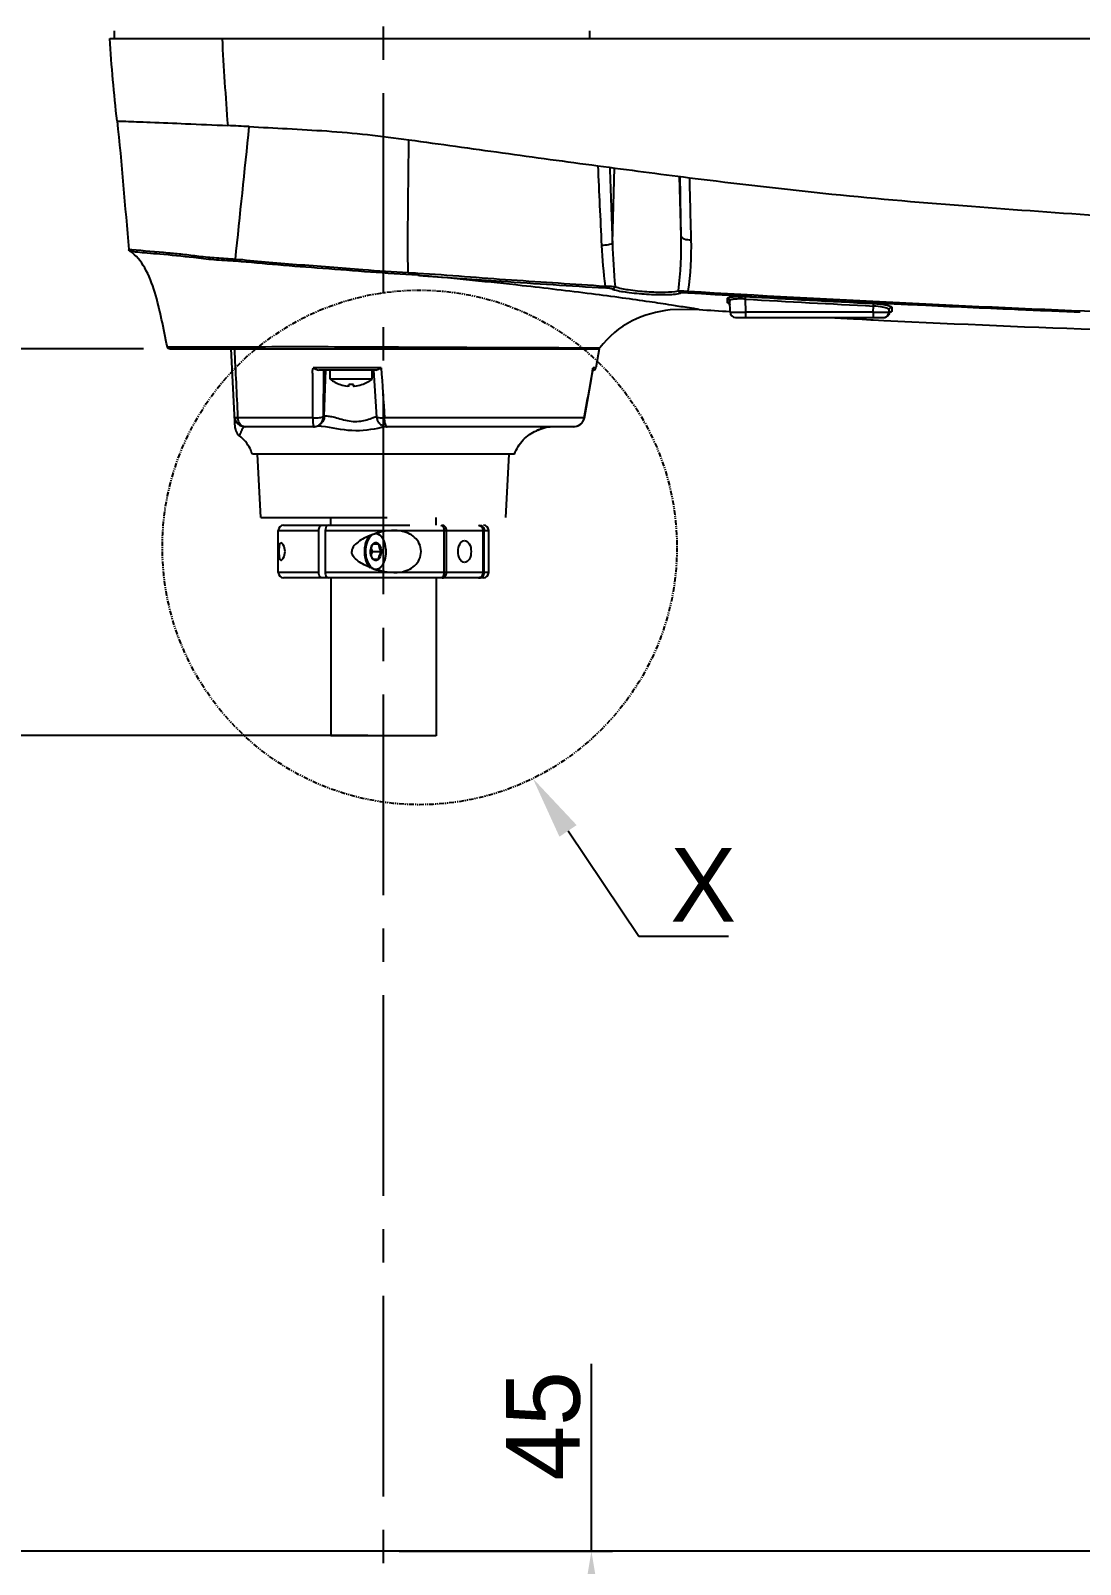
# Model space of a CAD drawing. Header units: millimetres. Extents: x 4086 to 8300, y 123 to 1549.
# Drawn here: x 6614.8 to 6714.6, y 949.8 to 1095.5 of the extents above; entities that cross this region are included whole.
import ezdxf
from ezdxf import colors
from ezdxf.entities.mleader import LeaderData, LeaderLine
from ezdxf.math import Vec2, Vec3

# ---------------------------------------------------------------- set-up
doc = ezdxf.new("R2010")
doc.units = ezdxf.units.MM
for name, pattern in [('ACAD_ISO03W100', [30, 12, -18]), ('CENTER2', [28.575, 19.05, -3.175, 3.175, -3.175]), ('PHANTOM', [0.8, 0.45, -0.05, 0.1, -0.05, 0.1, -0.05])]:
    doc.linetypes.add(name, pattern=pattern)
for name, color, linetype in [('00_COMPONENTS', 7, 'Continuous'), ('03_ALL_AXES', 7, 'Continuous'), ('51__DRAFT_DIMS', 7, 'Continuous'), ('DEFAULT_3', 7, 'PHANTOM'), ('多重引线', 7, 'Continuous')]:
    doc.layers.add(name, color=color, linetype=linetype)
doc.styles.add('思源黑', font='SourceHanSansCN-Normal.ttf')
doc.dimstyles.new('尺寸标注_细节_1_2比例', dxfattribs={"dimtxt": 7, "dimasz": 6, "dimexe": 2, "dimexo": 1.5, "dimgap": 1, "dimtad": 1, "dimlfac": 2, "dimdsep": 46, "dimtxsty": '思源黑', "dimcen": 0.09, "dimadec": 0, "dimazin": 0, "dimtp": 0.01, "dimtm": 0.01, "dimtfac": 1, "dimtofl": 0, "dimtmove": 0, "dimatfit": 3, "dimfxl": 1, "dimtolj": 1, "dimarcsym": 0})

# ---------------------------------------------------------------- blocks, each defined once
blk = doc.blocks.new('*D1627')
at = {"layer": '51__DRAFT_DIMS', "color": 0, "linetype": 'Continuous', "lineweight": -2}
for p, q in [((6636.1, 1229.3), (6503.22, 1229.3)), ((6505.22, 957.05), (6505.22, 1223.3)), ((6919.85, 951.05), (6503.22, 951.05))]:
    blk.add_line(p, q, dxfattribs=at)
at = {"layer": '51__DRAFT_DIMS', "color": 0}
for points in [[(6506.22, 1223.3), (6504.22, 1223.3), (6505.22, 1229.3)], [(6504.22, 957.05), (6506.22, 957.05), (6505.22, 951.05)]]:
    blk.add_solid(points, dxfattribs=at)
at = {"layer": 'Defpoints', "color": 0}
for p in [(6505.22, 1229.3), (6637.6, 1229.3), (6921.35, 951.05)]:
    blk.add_point(p, dxfattribs=at)
at = {"layer": '51__DRAFT_DIMS', "color": 0, "insert": (6497.1, 1090.06), "char_height": 7, "attachment_point": 2, "rotation": 90, "style": '思源黑'}
blk.add_mtext('\\A1;\\A1;555', dxfattribs=at)
blk = doc.blocks.new('*D1629')
at = {"layer": '51__DRAFT_DIMS', "color": 0, "linetype": 'Continuous', "lineweight": -2}
for p, q in [((6766.75, 1162.3), (6567.07, 1162.3)), ((6569.07, 1156.3), (6569.07, 1071.3)), ((6625.55, 1065.3), (6567.07, 1065.3))]:
    blk.add_line(p, q, dxfattribs=at)
at = {"layer": '51__DRAFT_DIMS', "color": 0}
for points in [[(6570.07, 1156.3), (6568.07, 1156.3), (6569.07, 1162.3)], [(6568.07, 1071.3), (6570.07, 1071.3), (6569.07, 1065.3)]]:
    blk.add_solid(points, dxfattribs=at)
at = {"layer": 'Defpoints', "color": 0}
for p in [(6768.25, 1162.3), (6569.07, 1065.3), (6627.05, 1065.3)]:
    blk.add_point(p, dxfattribs=at)
at = {"layer": '51__DRAFT_DIMS', "color": 0, "insert": (6560.82, 1113.99), "char_height": 7, "attachment_point": 2, "rotation": 90, "style": '思源黑'}
blk.add_mtext('\\A1;194', dxfattribs=at)
blk = doc.blocks.new('*D1630')
at = {"layer": '51__DRAFT_DIMS', "color": 0, "linetype": 'Continuous', "lineweight": -2}
for p, q in [((6625.55, 1065.3), (6567.07, 1065.3)), ((6569.07, 1059.3), (6569.07, 957.05)), ((6919.85, 951.05), (6567.07, 951.05))]:
    blk.add_line(p, q, dxfattribs=at)
at = {"layer": '51__DRAFT_DIMS', "color": 0}
for points in [[(6570.07, 1059.3), (6568.07, 1059.3), (6569.07, 1065.3)], [(6568.07, 957.05), (6570.07, 957.05), (6569.07, 951.05)]]:
    blk.add_solid(points, dxfattribs=at)
at = {"layer": 'Defpoints', "color": 0}
for p in [(6627.05, 1065.3), (6569.07, 951.05), (6921.35, 951.05)]:
    blk.add_point(p, dxfattribs=at)
at = {"layer": '51__DRAFT_DIMS', "color": 0, "insert": (6560.82, 1008.11), "char_height": 7, "attachment_point": 2, "rotation": 90, "style": '思源黑'}
blk.add_mtext('\\A1;228.5', dxfattribs=at)
blk = doc.blocks.new('*D1631')
at = {"layer": '51__DRAFT_DIMS', "color": 0, "linetype": 'Continuous', "lineweight": -2}
for p, q in [((6760.34, 1037.11), (6760.34, 909.67)), ((6648.35, 925.18), (6648.35, 909.67)), ((6654.35, 911.67), (6754.34, 911.67))]:
    blk.add_line(p, q, dxfattribs=at)
at = {"layer": '51__DRAFT_DIMS', "color": 0}
for points in [[(6654.35, 912.67), (6654.35, 910.67), (6648.35, 911.67)], [(6754.34, 910.67), (6754.34, 912.67), (6760.34, 911.67)]]:
    blk.add_solid(points, dxfattribs=at)
at = {"layer": 'Defpoints', "color": 0}
for p in [(6760.34, 1038.61), (6648.35, 926.68), (6760.34, 911.67)]:
    blk.add_point(p, dxfattribs=at)
at = {"layer": '51__DRAFT_DIMS', "color": 0, "insert": (6704.36, 919.93), "char_height": 7, "attachment_point": 2, "style": '思源黑'}
blk.add_mtext('\\A1;223.99', dxfattribs=at)
blk = doc.blocks.new('*D1683')
at = {"color": 0, "lineweight": -2}
for p, q in [((6646.85, 1028.55), (6593.04, 1028.55)), ((6595.04, 934.55), (6595.04, 1022.55)), ((6646.85, 928.55), (6593.04, 928.55))]:
    blk.add_line(p, q, dxfattribs=at)
at = {"color": 0}
for points in [[(6596.04, 1022.55), (6594.04, 1022.55), (6595.04, 1028.55)], [(6594.04, 934.55), (6596.04, 934.55), (6595.04, 928.55)]]:
    blk.add_solid(points, dxfattribs=at)
at = {"layer": 'Defpoints', "color": 0}
for p in [(6595.04, 1028.55), (6648.35, 1028.55), (6648.35, 928.55)]:
    blk.add_point(p, dxfattribs=at)
at = {"color": 0, "insert": (6590.42, 978.55), "char_height": 7, "attachment_point": 5, "rotation": 90, "style": '思源黑'}
blk.add_mtext('\\A1;\\A1;200', dxfattribs=at)
blk = doc.blocks.new('*D1684')
at = {"color": 0, "lineweight": -2}
for p, q in [((6668.11, 951.05), (6668.11, 968.85)), ((6649.85, 951.05), (6670.11, 951.05)), ((6668.11, 934.55), (6668.11, 945.05)), ((6649.85, 928.55), (6670.11, 928.55))]:
    blk.add_line(p, q, dxfattribs=at)
at = {"color": 0}
for points in [[(6669.11, 945.05), (6667.11, 945.05), (6668.11, 951.05)], [(6667.11, 934.55), (6669.11, 934.55), (6668.11, 928.55)]]:
    blk.add_solid(points, dxfattribs=at)
at = {"layer": 'Defpoints', "color": 0}
for p in [(6648.35, 951.05), (6668.11, 951.05), (6648.35, 928.55)]:
    blk.add_point(p, dxfattribs=at)
at = {"color": 0, "insert": (6663.55, 962.95), "char_height": 7, "attachment_point": 5, "rotation": 90, "style": '思源黑'}
blk.add_mtext('\\A1;\\A1;45', dxfattribs=at)

msp = doc.modelspace()

# ---------------------------------------------------------------- linework, layer by layer
at = {"linetype": 'ACAD_ISO03W100'}
for p, q in [((6636.7009, 1049.298), (6659.9917, 1049.298)), ((6638.8463, 1048.548), (6657.8463, 1048.548)), ((6643.3463, 1048.548), (6643.3463, 1049.298)), ((6653.3463, 1048.548), (6653.3463, 1049.298))]:
    msp.add_line(p, q, dxfattribs=at)
at = {"layer": '00_COMPONENTS', "color": 7, "linetype": 'Continuous'}
for p, q in [((6622.3465, 1094.798), (6814.8463, 1094.798)), ((6622.7925, 1094.798), (6622.7794, 1095.548)), ((6667.9663, 1094.798), (6667.9645, 1095.548)), ((6670.1136, 1075.3829), (6670.2955, 1082.4987)), ((6676.6413, 1075.9945), (6676.4921, 1081.6926)), ((6624.4169, 1074.7318), (6624.144, 1074.7613)), ((6681.0341, 1069.9737), (6681.0303, 1070.1114)), ((6681.0376, 1069.8442), (6681.0341, 1069.9737)), ((6681.0409, 1069.723), (6681.0376, 1069.8442)), ((6681.2943, 1068.7849), (6681.2659, 1069.8706)), ((6682.7938, 1068.7849), (6682.761, 1070.0346)), ((6678.3463, 1069.0504), (6675.6078, 1069.0077)), ((6681.2943, 1068.7849), (6682.7938, 1068.7849)), ((6682.7938, 1068.298), (6682.7938, 1068.7849)), ((6694.8989, 1068.7849), (6682.7938, 1068.7849)), ((6694.8989, 1068.7849), (6694.9143, 1069.3758)), ((6694.8989, 1068.7849), (6694.8989, 1068.298)), ((6694.8989, 1068.7849), (6696.3983, 1068.7849)), ((6694.9143, 1069.3759), (6694.9269, 1069.6158)), ((6696.3983, 1068.7849), (6696.4045, 1069.0218)), ((6696.4013, 1068.6795), (6696.401, 1068.6766)), ((6696.401, 1068.6766), (6696.401, 1068.6764)), ((6696.4088, 1068.7017), (6696.454, 1068.7738)), ((6696.454, 1068.7738), (6696.49, 1068.8035)), ((6696.6598, 1068.9922), (6696.6566, 1068.8682)), ((6696.6668, 1069.2626), (6696.6598, 1068.9922)), ((6698.1974, 1069.5338), (6699.0886, 1069.4916)), ((6699.0886, 1069.4916), (6699.3327, 1069.4801)), ((6713.9906, 1068.8393), (6714.5812, 1068.8155)), ((6681.7941, 1068.298), (6695.9157, 1068.298)), ((6693.0149, 1068.1661), (6693.8377, 1068.1228)), ((6693.8377, 1068.1228), (6694.6606, 1068.0801)), ((6694.6606, 1068.0801), (6694.894, 1068.0682)), ((6694.894, 1068.0682), (6695.8993, 1068.0171)), ((6627.8036, 1065.4955), (6628.193, 1065.4922)), ((6629.352, 1065.4888), (6629.5549, 1065.489)), ((6629.5549, 1065.489), (6629.7086, 1065.4893)), ((6631.2408, 1065.4955), (6631.3992, 1065.4963)), ((6631.3992, 1065.4963), (6631.5571, 1065.4971)), ((6633.7741, 1065.5076), (6633.8532, 1065.5079)), ((6633.8532, 1065.5079), (6634.1413, 1065.5089)), ((6628.048, 1065.298), (6668.8463, 1065.298)), ((6634.255, 1057.7859), (6633.8613, 1065.298)), ((6668.5176, 1065.4021), (6668.9202, 1065.3988)), ((6668.8463, 1065.298), (6668.5441, 1063.5064)), ((6648.1211, 1063.5064), (6641.6504, 1063.5064)), ((6647.6128, 1063.298), (6642.2164, 1063.298)), ((6642.6326, 1063.298), (6642.6165, 1058.8431)), ((6642.7235, 1058.8994), (6642.8748, 1063.298)), ((6643.2641, 1062.4362), (6643.2641, 1063.298)), ((6647.2641, 1062.4362), (6647.2641, 1063.298)), ((6647.3994, 1063.298), (6647.6912, 1058.8202)), ((6668.1077, 1062.4928), (6668.176, 1062.8993)), ((6668.1216, 1062.5753), (6668.1411, 1062.6882)), ((6668.176, 1062.8993), (6668.2373, 1063.2529)), ((6668.2373, 1063.2529), (6668.2727, 1063.437)), ((6668.2976, 1063.298), (6668.246, 1063.298)), ((6668.2752, 1063.5064), (6668.2729, 1063.4373)), ((6668.5441, 1063.5064), (6668.2752, 1063.5064)), ((6647.2641, 1062.4362), (6643.2641, 1062.4362)), ((6644.2603, 1061.9147), (6644.2565, 1061.9081)), ((6645.0441, 1061.7766), (6645.0441, 1061.9147)), ((6645.4841, 1061.7766), (6645.4841, 1061.9147)), ((6646.2716, 1061.9081), (6646.2678, 1061.9147)), ((6667.4396, 1058.736), (6668.1077, 1062.4928)), ((6668.079, 1062.3292), (6668.0954, 1062.4237)), ((6634.487, 1058.8704), (6634.4932, 1058.7423)), ((6641.6219, 1058.7423), (6634.4932, 1058.7423)), ((6647.6918, 1058.8115), (6647.6918, 1058.8118)), ((6667.4288, 1058.7423), (6648.4434, 1058.7423)), ((6634.255, 1057.7859), (6634.271, 1057.6488)), ((6634.6499, 1057.0411), (6634.6501, 1057.0409)), ((6634.6566, 1057.0582), (6634.6501, 1057.0409)), ((6641.712, 1057.9086), (6635.1975, 1057.9086)), ((6641.7117, 1057.9087), (6641.712, 1057.9086)), ((6641.8251, 1057.9156), (6641.8757, 1057.9232)), ((6641.8523, 1057.9197), (6641.8763, 1057.9234)), ((6641.9453, 1057.9386), (6641.9839, 1057.9501)), ((6641.9562, 1057.9417), (6641.9859, 1057.9508)), ((6642.1603, 1058.0289), (6642.154, 1058.0253)), ((6642.3102, 1058.1385), (6642.1603, 1058.0289)), ((6666.4086, 1057.9086), (6648.7069, 1057.9086)), ((6662.9711, 1057.5634), (6662.8888, 1057.5242)), ((6662.9709, 1057.5637), (6663.0316, 1057.5943)), ((6662.9734, 1057.5647), (6662.9711, 1057.5634)), ((6662.9734, 1057.5647), (6663.0622, 1057.6089)), ((6663.0622, 1057.6089), (6663.1544, 1057.6459)), ((6663.3904, 1057.7404), (6663.6148, 1057.7985)), ((6666.4073, 1057.9215), (6666.7316, 1057.9565)), ((6660.8062, 1055.298), (6635.8865, 1055.298)), ((6636.7009, 1049.298), (6636.3865, 1055.298)), ((6659.9917, 1049.298), (6660.3062, 1055.298)), ((6638.3463, 1044.048), (6638.3463, 1048.048)), ((6638.3463, 1048.048), (6642.2054, 1048.048)), ((6642.2054, 1044.0479), (6642.2054, 1048.0481)), ((6642.8142, 1048.0481), (6642.8142, 1044.0479)), ((6642.8142, 1048.048), (6658.3463, 1048.048)), ((6654.0928, 1048.048), (6654.0928, 1044.048)), ((6654.3299, 1044.048), (6654.3299, 1048.048)), ((6657.7852, 1048.048), (6657.7852, 1044.048)), ((6657.9321, 1044.048), (6657.9321, 1048.048)), ((6658.3463, 1044.048), (6658.3463, 1048.048)), ((6647.3674, 1046.7928), (6647.8697, 1046.7928)), ((6648.3225, 1047.2112), (6648.2931, 1047.2632)), ((6647.3091, 1046.048), (6647.1888, 1046.4049)), ((6647.1888, 1045.6911), (6647.3091, 1046.048)), ((6647.3091, 1046.048), (6648.1208, 1046.048)), ((6647.8697, 1045.3032), (6647.3674, 1045.3032)), ((6642.2054, 1044.048), (6638.3463, 1044.048)), ((6658.3463, 1044.048), (6642.8142, 1044.048)), ((6648.3225, 1044.8848), (6648.2931, 1044.8327)), ((6657.846, 1043.548), (6638.8467, 1043.548)), ((6643.3463, 1043.548), (6643.3463, 1028.548)), ((6653.3463, 1043.548), (6653.3463, 1028.548)), ((6653.3463, 1028.548), (6643.3463, 1028.548))]:
    msp.add_line(p, q, dxfattribs=at)
for points in [[(6681.1883, 1069.6522), (6681.1867, 1069.6527), (6681.2314, 1069.6107), (6681.2744, 1069.5037)], [(6695.9211, 1068.2979), (6695.9861, 1068.3025), (6696.059, 1068.3186), (6696.1391, 1068.3506), (6696.2259, 1068.4056), (6696.3123, 1068.4932), (6696.3847, 1068.6244), (6696.4088, 1068.7017)], [(6647.6918, 1058.8115), (6647.6952, 1058.7756), (6647.7035, 1058.7185), (6647.7164, 1058.6569), (6647.7339, 1058.5942), (6647.7552, 1058.534), (6647.7808, 1058.4746), (6647.8115, 1058.4152), (6647.848, 1058.3557), (6647.8908, 1058.2963), (6647.9406, 1058.2374), (6647.9975, 1058.1802), (6648.0614, 1058.1259), (6648.1323, 1058.0755), (6648.2099, 1058.0301), (6648.2936, 1057.9906), (6648.3828, 1057.9581), (6648.4769, 1057.9332), (6648.575, 1057.9166), (6648.6761, 1057.9091), (6648.7068, 1057.9087)], [(6666.7316, 1057.9565), (6667.047, 1058.1132), (6667.2323, 1058.2891), (6667.3405, 1058.455), (6667.4042, 1058.6033), (6667.4393, 1058.7343)], [(6667.0415, 1058.1105), (6667.0704, 1058.1313), (6667.1268, 1058.1783), (6667.1786, 1058.2282), (6667.2258, 1058.2805), (6667.2683, 1058.3348), (6667.306, 1058.3905), (6667.3391, 1058.4474), (6667.3676, 1058.5049), (6667.3915, 1058.5623), (6667.4109, 1058.6185), (6667.4259, 1058.6718), (6667.4369, 1058.7216), (6667.4396, 1058.7359)], [(6634.253, 1057.8105), (6634.2578, 1057.741), (6634.2709, 1057.6497)], [(6634.527, 1057.1499), (6634.5696, 1057.1081), (6634.6212, 1057.0636), (6634.6499, 1057.0411)], [(6641.7093, 1057.9086), (6641.7154, 1057.9082), (6641.7343, 1057.9084), (6641.7577, 1057.9099), (6641.7758, 1057.9108), (6641.7998, 1057.9127), (6641.8257, 1057.9157)], [(6641.8468, 1057.9187), (6641.8501, 1057.9194), (6641.8523, 1057.9197)], [(6641.8757, 1057.9232), (6641.9093, 1057.9298), (6641.9453, 1057.9386)], [(6641.9016, 1057.9282), (6641.9281, 1057.9343), (6641.9562, 1057.9417)], [(6641.9839, 1057.9501), (6642.0261, 1057.965), (6642.0725, 1057.9842)], [(6642.0178, 1057.962), (6642.052, 1057.9755), (6642.0882, 1057.9914)], [(6642.0882, 1057.9914), (6642.1256, 1058.0098), (6642.154, 1058.0253)], [(6663.0316, 1057.5943), (6663.329, 1057.7191), (6663.8153, 1057.8541), (6664.1905, 1057.9086)], [(6666.7298, 1057.9563), (6666.8016, 1057.9806), (6666.875, 1058.0118)]]:
    msp.add_lwpolyline(points, dxfattribs=at)
for centre, radius, start, end in [((6599.1924, 369.7496), 717.6022, 87.0935465, 87.2564941), ((6842.1311, 2379.9736), 1308.8041, 262.3859628, 262.7701599), ((9649.8866, 1218.9874), 2984.2843, 182.6173411, 182.763051), ((9970.2541, 1200.8058), 3302.523, 182.05193, 182.1764962), ((6658.1619, 1263.6976), 191.2946, 267.762193, 268.035961), ((6611.8096, 623.801), 450.2656, 83.661986, 84.868535), ((6763.6646, 2613.1322), 1544.9053, 265.8590752, 266.134556), ((6754.0786, 2458.7345), 1390.2139, 266.0997687, 266.5083218), ((6797.0681, 3153.3716), 2086.182, 266.7080047, 267.2835557), ((6797.0098, 3096.3761), 2029.1216, 266.6171724, 267.7545445), ((6791.2206, 2958.446), 1891.5233, 266.7128698, 267.0815438), ((6801.3839, 3146.1926), 2079.3038, 266.729938, 267.0652614), ((6740.6004, 1984.0538), 917.1188, 266.1077685, 266.2926072), ((6681.3111, 1070.1482), 0.5199, 247.895551, 249.459186), ((6681.7941, 1068.798), 0.5, 181.5, 270), ((6695.8985, 1068.798), 0.5, 270, 358.5), ((6697.3322, 1068.7575), 0.9342, 182.684851, 184.791477), ((6696.6416, 1068.6202), 0.2475, 151.412356, 166.130995), ((6802.6647, 3268.275), 2201.2216, 267.309374, 267.4269257), ((6805.5703, 3332.9387), 2265.9506, 267.4269327, 267.5403812), ((6808.1283, 3392.5076), 2325.5744, 267.5404019, 267.6800716), ((6749.0437, 2126.008), 1059.3247, 266.8398236, 266.9681493), ((6762.8381, 2413.1472), 1346.7946, 267.1510933, 268.0634988), ((6695.9158, 1068.7974), 0.4994, 270.020396, 295.715866), ((6629.198, 1210.9291), 145.4404, 269.604076, 270.060688), ((6628.8979, 1424.8534), 359.365, 270.129247, 270.258337), ((6668.7189, 1065.548), 0.2506, 303.806, 323.462928), ((5862.796, 1202.6273), 817.3964, 349.8614909, 350.1743964), ((6668.2976, 1063.548), 0.25, 270, 350.42622), ((6645.2641, 1064.998), 3.25, 232.020128, 251.939792), ((6645.2641, 1064.998), 3.2425, 251.967648, 263.447828), ((6645.2641, 1064.998), 3.2425, 276.552172, 288.032352), ((6645.2641, 1064.998), 3.25, 288.060208, 307.979872), ((6635.1975, 1058.9086), 1, 183, 270), ((6642.0349, 1055.674), 2.2981, 88.167277, 89.915103), ((6642.0214, 1055.192), 2.7803, 87.734799, 88.20647), ((6641.7518, 1058.9034), 0.9667, 294.990075, 306.123072), ((6664.5762, 1054.4018), 3.5504, 116.4684, 117.269504), ((6666.4077, 1058.9947), 1.086, 270.048063, 285.758484), ((6638.8463, 1048.048), 0.5, 90, 180), ((6657.8463, 1048.048), 0.5, 0, 90), ((6649.6548, 1041.2288), 6.8488, 106.853476, 110.687931), ((6646.8503, 1046.3814), 1.6898, 26.149258, 29.407364), ((6638.8463, 1044.048), 0.5, 180, 270), ((6649.6547, 1050.8668), 6.8485, 249.261032, 253.093414), ((6646.8567, 1045.7111), 1.6827, 330.588187, 333.599391), ((6657.8463, 1044.048), 0.5, 270, 0), ((6657.379, 1043.8791), 0.3311, 270.0658, 282.347903)]:
    msp.add_arc(centre, radius, start, end, dxfattribs=at)
for points in [[(6623.0243, 1086.9644), (6622.7375, 1089.5696), (6622.4841, 1092.1807), (6622.3463, 1094.798)], [(6633.0058, 1094.798), (6633.1456, 1092.0395), (6633.3348, 1089.2836), (6633.5404, 1086.5293)], [(6623.0243, 1086.9644), (6623.4713, 1082.9042), (6623.7719, 1078.8291), (6624.144, 1074.7613)], [(6634.2688, 1073.8135), (6634.7128, 1078.0178), (6635.1702, 1082.2208), (6635.5788, 1086.4287)], [(6676.6413, 1075.9945), (6676.6095, 1077.8916), (6676.5776, 1079.7887), (6676.5457, 1081.6858)], [(6677.4182, 1081.5748), (6677.4683, 1079.6059), (6677.518, 1077.637), (6677.5678, 1075.6681)], [(6676.3778, 1070.8387), (6676.5975, 1072.5455), (6676.6739, 1074.274), (6676.6413, 1075.9945)], [(6677.5681, 1075.6681), (6677.6093, 1074.0397), (6677.5223, 1072.4004), (6677.2773, 1070.79)], [(6624.261, 1074.5717), (6624.1979, 1074.6109), (6624.1507, 1074.6873), (6624.144, 1074.7613)], [(6669.0718, 1075.1281), (6669.1408, 1073.8406), (6669.2444, 1072.5533), (6669.4186, 1071.2758)], [(6670.1136, 1075.3829), (6670.1459, 1073.9947), (6670.2216, 1072.6062), (6670.3591, 1071.2245)], [(6634.305, 1073.6342), (6634.2751, 1073.6873), (6634.2663, 1073.7526), (6634.2688, 1073.8135)], [(6670.3591, 1071.2245), (6670.3475, 1071.1134), (6670.2369, 1070.987), (6670.1253, 1070.9845)], [(6676.3778, 1070.8387), (6676.3858, 1070.7335), (6676.4795, 1070.6134), (6676.5839, 1070.5987)], [(6681.2659, 1069.8705), (6681.263, 1069.9827), (6681.1424, 1070.1049), (6681.0303, 1070.1112)], [(6681.1575, 1069.6865), (6681.1228, 1069.7078), (6681.0816, 1069.7208), (6681.0409, 1069.7232)], [(6681.2759, 1069.4859), (6681.2725, 1069.5635), (6681.2237, 1069.6459), (6681.1575, 1069.6865)], [(6696.3058, 1068.4853), (6696.2596, 1068.4277), (6696.199, 1068.3795), (6696.1326, 1068.3475)], [(6696.4013, 1068.6795), (6696.3842, 1068.6094), (6696.3509, 1068.5416), (6696.3058, 1068.4853)], [(6696.4045, 1069.0217), (6696.4055, 1069.0591), (6696.364, 1069.088), (6696.332, 1069.1074)], [(6696.4045, 1069.0218), (6696.4067, 1069.1055), (6696.464, 1069.1959), (6696.5383, 1069.2345)], [(6696.4243, 1068.7386), (6696.4503, 1068.7863), (6696.4949, 1068.8268), (6696.5447, 1068.8482)], [(6696.5383, 1069.2345), (6696.5772, 1069.2547), (6696.6231, 1069.2646), (6696.6668, 1069.2624)], [(6696.5447, 1068.8482), (6696.5795, 1068.8632), (6696.6187, 1068.8702), (6696.6566, 1068.8684)], [(6628.048, 1065.298), (6627.9433, 1065.2973), (6627.8267, 1065.3933), (6627.8037, 1065.4954)], [(6630.5183, 1065.492), (6630.7591, 1065.4931), (6630.9999, 1065.4942), (6631.2408, 1065.4955)], [(6634.1722, 1065.298), (6634.2775, 1063.1555), (6634.3825, 1061.0129), (6634.487, 1058.8704)], [(6641.6504, 1063.5064), (6641.8235, 1063.4042), (6642.0154, 1063.298), (6642.2164, 1063.298)], [(6648.1212, 1063.5064), (6648.2516, 1061.9201), (6648.34, 1060.3306), (6648.4436, 1058.7423)], [(6668.2026, 1063.1387), (6668.2238, 1063.2618), (6668.2468, 1063.3847), (6668.2752, 1063.5064)], [(6645.2641, 1061.9081), (6645.1908, 1061.9081), (6645.1172, 1061.9081), (6645.0446, 1061.9179)], [(6645.4841, 1061.9147), (6645.411, 1061.9103), (6645.3374, 1061.9059), (6645.2644, 1061.9114)], [(6645.6341, 1061.7766), (6645.5966, 1061.7723), (6645.5589, 1061.7682), (6645.5211, 1061.7681)], [(6634.3351, 1058.7721), (6634.3869, 1058.7583), (6634.44, 1058.7494), (6634.4932, 1058.7423)], [(6641.8743, 1058.7328), (6641.7951, 1058.732), (6641.7157, 1058.735), (6641.637, 1058.7441)], [(6642.6165, 1058.8431), (6642.6118, 1058.5871), (6642.4997, 1058.3108), (6642.3103, 1058.1385)], [(6642.6165, 1058.8431), (6642.6385, 1058.8768), (6642.6855, 1058.8859), (6642.7235, 1058.8994)], [(6648.4435, 1058.7423), (6648.3125, 1058.7344), (6648.1811, 1058.7309), (6648.05, 1058.736)], [(6634.271, 1057.6488), (6634.3049, 1057.465), (6634.3972, 1057.2844), (6634.527, 1057.1499)], [(6649.3349, 1048.048), (6648.7727, 1048.048), (6648.2072, 1047.9465), (6647.6692, 1047.7835)], [(6649.956, 1048.0014), (6649.7509, 1048.0337), (6649.5425, 1048.048), (6649.3349, 1048.048)], [(6657.3794, 1048.548), (6657.4868, 1048.548), (6657.5987, 1048.4849), (6657.6664, 1048.4015)], [(6657.4528, 1048.548), (6657.5759, 1048.548), (6657.7066, 1048.4904), (6657.7917, 1048.4015)], [(6657.6664, 1048.4015), (6657.7447, 1048.305), (6657.7852, 1048.1723), (6657.7852, 1048.048)], [(6657.7917, 1048.4015), (6657.8795, 1048.31), (6657.9321, 1048.1748), (6657.9321, 1048.048)], [(6647.3674, 1046.7928), (6647.4329, 1046.8575), (6647.6185, 1046.9585), (6647.8042, 1046.8575), (6647.8697, 1046.7928)], [(6647.7921, 1047.6964), (6647.6841, 1047.7297), (6647.5613, 1047.7307), (6647.4528, 1047.6987)], [(6648.1103, 1047.4959), (6648.0215, 1047.5844), (6647.9119, 1047.6594), (6647.7921, 1047.6964)], [(6648.3225, 1047.2111), (6648.2643, 1047.3142), (6648.1942, 1047.4124), (6648.1103, 1047.4959)], [(6647.8697, 1045.3032), (6647.8042, 1045.2384), (6647.6185, 1045.1375), (6647.4329, 1045.2384), (6647.3674, 1045.3032)], [(6647.5576, 1044.3763), (6647.633, 1044.3683), (6647.7115, 1044.3758), (6647.7843, 1044.3972)], [(6649.3346, 1044.048), (6648.7704, 1044.048), (6648.2029, 1044.1502), (6647.6631, 1044.3143)], [(6647.7843, 1044.3972), (6647.9041, 1044.4325), (6648.0142, 1044.506), (6648.1035, 1044.5932)], [(6648.1035, 1044.5932), (6648.1904, 1044.6782), (6648.2627, 1044.7789), (6648.3225, 1044.8848)], [(6649.3346, 1044.048), (6649.5423, 1044.048), (6649.7508, 1044.0622), (6649.956, 1044.0945)], [(6653.9112, 1043.583), (6653.8806, 1043.562), (6653.8426, 1043.548), (6653.8055, 1043.548)], [(6657.5392, 1043.5884), (6657.5111, 1043.5736), (6657.4808, 1043.5624), (6657.4498, 1043.5556)], [(6657.4528, 1043.548), (6657.5735, 1043.548), (6657.7014, 1043.6031), (6657.7863, 1043.6889)], [(6657.7863, 1043.6889), (6657.8772, 1043.7807), (6657.9321, 1043.9188), (6657.9321, 1044.048)]]:
    msp.add_open_spline(points, degree=3, dxfattribs=at)
for points, knots in [([(6623.0243, 1086.9644), (6623.0923, 1086.9665), (6623.3682, 1086.9437), (6623.98, 1086.9348), (6624.9645, 1086.8924), (6626.8597, 1086.8227), (6629.7536, 1086.7024), (6632.2064, 1086.5932), (6633.5406, 1086.5293)], [0, 0, 0, 0, 0.01937823, 0.07871707, 0.174479, 0.30017527, 0.61929871, 1, 1, 1, 1]), ([(6635.5788, 1086.4287), (6636.7842, 1086.3724), (6639.2446, 1086.2327), (6642.9968, 1086.0324), (6646.857, 1085.7022), (6649.4498, 1085.3549), (6650.7598, 1085.1771)], [0, 0, 0, 0, 0.23756689, 0.48512927, 0.73973306, 1, 1, 1, 1]), ([(6650.6924, 1072.549), (6650.6517, 1074.6519), (6650.6846, 1078.8621), (6650.736, 1083.071), (6650.7602, 1085.177)], [0, 0, 0, 0, 0.49966397, 1, 1, 1, 1]), ([(6650.7597, 1085.1762), (6653.7257, 1084.7737), (6659.7063, 1083.9234), (6665.6926, 1083.1141), (6668.713, 1082.7086)], [0, 0, 0, 0, 0.49550199, 1, 1, 1, 1]), ([(6677.4234, 1081.5741), (6681.9341, 1081.0173), (6690.8578, 1079.9477), (6704.0465, 1078.8484), (6716.7147, 1077.9423), (6732.1764, 1076.9697), (6749.306, 1076.0779), (6762.4389, 1075.6581), (6768.3432, 1075.5147)], [0, 0, 0, 0, 0.14957958, 0.29575115, 0.43550959, 0.56757766, 0.80562298, 1, 1, 1, 1]), ([(6676.6413, 1075.9945), (6676.6522, 1075.8764), (6677.0427, 1075.6925), (6677.3479, 1075.6705), (6677.5678, 1075.6681)], [0, 0, 0, 0, 0.35042686, 1, 1, 1, 1]), ([(6634.305, 1073.6342), (6633.6086, 1073.6889), (6632.2637, 1073.7401), (6629.8746, 1074.0303), (6627.7152, 1074.2636), (6626.0322, 1074.3817), (6624.9965, 1074.4917), (6624.738, 1074.5123), (6624.2012, 1074.5847), (6624.2611, 1074.5717)], [0, 0, 0, 0, 0.20773718, 0.39922561, 0.71857711, 0.83852442, 0.92731229, 0.98178214, 1, 1, 1, 1]), ([(6627.8036, 1065.4955), (6627.4308, 1067.2356), (6626.981, 1069.8266), (6625.8338, 1072.9335), (6624.8515, 1074.2044), (6624.261, 1074.5716)], [0, 0, 0, 0, 0.53754576, 0.78996072, 1, 1, 1, 1]), ([(6634.2688, 1073.8135), (6633.6716, 1073.8614), (6632.512, 1073.9104), (6630.8442, 1074.0804), (6629.3177, 1074.2753), (6627.1896, 1074.4884), (6625.5702, 1074.6014), (6624.4169, 1074.7318)], [0, 0, 0, 0, 0.1816299, 0.3516962, 0.50804118, 0.64815395, 1, 1, 1, 1]), ([(6670.1136, 1075.3829), (6670.0282, 1075.2721), (6669.6377, 1075.1761), (6669.2938, 1075.1317), (6669.0717, 1075.1281)], [0, 0, 0, 0, 0.38642755, 1, 1, 1, 1]), ([(6650.6924, 1072.549), (6649.2511, 1072.6061), (6645.7122, 1072.8603), (6641.1814, 1073.2302), (6637.1432, 1073.5258), (6635.2108, 1073.7423), (6634.2688, 1073.8135)], [0, 0, 0, 0, 0.26268865, 0.64597615, 0.82797079, 1, 1, 1, 1]), ([(6651.6126, 1072.327), (6648.5996, 1072.4532), (6644.1656, 1072.8539), (6638.393, 1073.2456), (6635.6373, 1073.5351), (6634.305, 1073.6343)], [0, 0, 0, 0, 0.52121726, 0.76910081, 1, 1, 1, 1]), ([(6651.6058, 1072.5155), (6651.6055, 1072.4967), (6651.6052, 1072.4338), (6651.6064, 1072.3705), (6651.6131, 1072.3268)], [0, 0, 0, 0, 0.29845687, 1, 1, 1, 1]), ([(6651.6058, 1072.5153), (6653.0884, 1072.4313), (6656.0517, 1072.183), (6660.5027, 1071.8641), (6664.9605, 1071.5749), (6667.932, 1071.3695), (6669.4186, 1071.2758)], [0, 0, 0, 0, 0.24947911, 0.49955146, 0.74975042, 1, 1, 1, 1]), ([(6651.6131, 1072.3268), (6651.6456, 1072.3015), (6651.7367, 1072.3039), (6651.8971, 1072.275), (6652.0238, 1072.2668), (6652.1075, 1072.2593)], [0, 0, 0, 0, 0.24731598, 0.49577451, 1, 1, 1, 1]), ([(6678.3463, 1069.0504), (6678.2523, 1069.0571), (6677.8747, 1069.1369), (6676.9965, 1069.2587), (6675.5228, 1069.4997), (6673.4785, 1069.8015), (6670.9512, 1070.1595), (6666.9186, 1070.6913), (6663.7374, 1071.0683), (6661.5362, 1071.3122)], [0, 0, 0, 0, 0.01667303, 0.06800961, 0.15692122, 0.2806617, 0.43349777, 0.60833067, 1, 1, 1, 1]), ([(6669.4185, 1071.2758), (6669.4172, 1071.2542), (6669.4142, 1071.196), (6669.4097, 1071.1377), (6669.4096, 1071.1011)], [0, 0, 0, 0, 0.3712266, 1, 1, 1, 1]), ([(6669.4185, 1071.2758), (6669.5144, 1071.2739), (6669.8282, 1071.2641), (6670.1424, 1071.2494), (6670.3591, 1071.2245)], [0, 0, 0, 0, 0.30552736, 1, 1, 1, 1]), ([(6670.1254, 1070.9845), (6670.0841, 1070.9987), (6669.856, 1071.0597), (6669.6203, 1071.0872), (6669.4285, 1071.0999)], [0, 0, 0, 0, 0.1850621, 1, 1, 1, 1]), ([(6670.1253, 1070.9845), (6670.5602, 1070.8332), (6671.6468, 1070.6573), (6673.3577, 1070.488), (6675.0624, 1070.4482), (6676.1488, 1070.493), (6676.5839, 1070.5987)], [0, 0, 0, 0, 0.21238227, 0.50361683, 0.79347619, 1, 1, 1, 1]), ([(6670.3591, 1071.2245), (6670.7627, 1071.075), (6671.7748, 1070.8977), (6673.3691, 1070.7294), (6674.9581, 1070.6884), (6675.9727, 1070.7339), (6676.3778, 1070.8387)], [0, 0, 0, 0, 0.21281642, 0.50356871, 0.79312549, 1, 1, 1, 1]), ([(6676.3778, 1070.8387), (6676.432, 1070.8382), (6676.7321, 1070.8297), (6677.0318, 1070.8099), (6677.2771, 1070.7901)], [0, 0, 0, 0, 0.18037469, 1, 1, 1, 1]), ([(6677.275, 1070.6318), (6677.2042, 1070.6359), (6676.9739, 1070.6421), (6676.7396, 1070.6364), (6676.5841, 1070.5988)], [0, 0, 0, 0, 0.30710958, 1, 1, 1, 1]), ([(6677.2771, 1070.7901), (6677.276, 1070.7703), (6677.2736, 1070.7177), (6677.2698, 1070.665), (6677.27, 1070.6321)], [0, 0, 0, 0, 0.37549572, 1, 1, 1, 1]), ([(6681.0303, 1070.1114), (6681.0302, 1070.114), (6681.0307, 1070.1191), (6681.0323, 1070.1241), (6681.0333, 1070.1265)], [0, 0, 0, 0, 0.49139138, 1, 1, 1, 1]), ([(6681.0333, 1070.1265), (6681.0569, 1070.1816), (6681.2798, 1070.228), (6681.6209, 1070.2819), (6682.1645, 1070.297), (6682.5606, 1070.2867), (6682.7754, 1070.2744)], [0, 0, 0, 0, 0.10177562, 0.3211313, 0.63477489, 1, 1, 1, 1]), ([(6682.761, 1070.0345), (6682.5697, 1070.0481), (6682.2203, 1070.0627), (6681.7385, 1070.0349), (6681.4578, 1069.9987), (6681.2646, 1069.9183), (6681.2659, 1069.8705)], [0, 0, 0, 0, 0.37486705, 0.69226071, 0.90662813, 1, 1, 1, 1]), ([(6682.761, 1070.0346), (6682.7626, 1070.0625), (6682.7673, 1070.1425), (6682.7716, 1070.2224), (6682.7751, 1070.2744)], [0, 0, 0, 0, 0.34943272, 1, 1, 1, 1]), ([(6675.6078, 1069.0077), (6674.3538, 1068.8685), (6671.7846, 1068.2034), (6669.7129, 1066.4649), (6668.9203, 1065.3988)], [0, 0, 0, 0, 0.4871155, 1, 1, 1, 1]), ([(6681.1154, 1069.6664), (6681.1047, 1069.6708), (6681.0776, 1069.6833), (6681.0434, 1069.7033), (6681.0411, 1069.7232)], [0, 0, 0, 0, 0.36602169, 1, 1, 1, 1]), ([(6681.1804, 1069.6441), (6681.1712, 1069.6468), (6681.1539, 1069.6522), (6681.1367, 1069.6582), (6681.1287, 1069.6613)], [0, 0, 0, 0, 0.52596028, 1, 1, 1, 1]), ([(6681.254, 1069.6243), (6681.2411, 1069.6274), (6681.2165, 1069.6337), (6681.192, 1069.6406), (6681.1804, 1069.6441)], [0, 0, 0, 0, 0.5235713, 1, 1, 1, 1]), ([(6696.332, 1069.1074), (6696.1713, 1069.2046), (6695.6827, 1069.2991), (6695.2089, 1069.3594), (6694.9143, 1069.3757)], [0, 0, 0, 0, 0.38905326, 1, 1, 1, 1]), ([(6694.9267, 1069.6158), (6695.1446, 1069.6046), (6695.5446, 1069.5718), (6696.0908, 1069.4966), (6696.4282, 1069.4053), (6696.6483, 1069.3326), (6696.6653, 1069.274)], [0, 0, 0, 0, 0.36531746, 0.67853527, 0.8978369, 1, 1, 1, 1]), ([(6696.3984, 1068.7856), (6696.3981, 1068.7733), (6696.3978, 1068.7493), (6696.3985, 1068.7254), (6696.3991, 1068.7137)], [0, 0, 0, 0, 0.51219756, 1, 1, 1, 1]), ([(6696.6566, 1068.8682), (6696.6563, 1068.8608), (6696.6199, 1068.8088), (6696.5524, 1068.808), (6696.5025, 1068.7987)], [0, 0, 0, 0, 0.12681603, 1, 1, 1, 1]), ([(6696.6653, 1069.274), (6696.6658, 1069.2721), (6696.6667, 1069.2684), (6696.6669, 1069.2645), (6696.6668, 1069.2626)], [0, 0, 0, 0, 0.50771475, 1, 1, 1, 1]), ([(6631.5571, 1065.4971), (6631.7279, 1065.498), (6632.4669, 1065.502), (6633.2059, 1065.5054), (6633.7741, 1065.5076)], [0, 0, 0, 0, 0.2311523, 1, 1, 1, 1]), ([(6634.1413, 1065.5089), (6637.3226, 1065.5202), (6644.1164, 1065.5326), (6655.575, 1065.4401), (6663.8528, 1065.4466), (6668.5176, 1065.4021)], [0, 0, 0, 0, 0.2776285, 0.59288454, 1, 1, 1, 1]), ([(6641.622, 1058.7423), (6641.6234, 1059.1399), (6641.6241, 1059.9348), (6641.6347, 1060.9286), (6641.6241, 1061.7215), (6641.6536, 1062.3198), (6641.6235, 1062.9084), (6641.5884, 1063.3197), (6641.6504, 1063.5064)], [0, 0, 0, 0, 0.25030567, 0.50041644, 0.62548207, 0.74977301, 0.87616066, 1, 1, 1, 1]), ([(6647.6128, 1063.298), (6647.6522, 1063.298), (6647.8348, 1063.3389), (6647.9956, 1063.4338), (6648.1211, 1063.5064)], [0, 0, 0, 0, 0.21336229, 1, 1, 1, 1]), ([(6644.9691, 1061.7703), (6644.9621, 1061.7711), (6644.9474, 1061.7732), (6644.9327, 1061.7759), (6644.925, 1061.7775)], [0, 0, 0, 0, 0.46979232, 1, 1, 1, 1]), ([(6645.0076, 1061.7681), (6645.0017, 1061.768), (6644.9888, 1061.7684), (6644.976, 1061.7695), (6644.9691, 1061.7703)], [0, 0, 0, 0, 0.45505123, 1, 1, 1, 1]), ([(6645.0283, 1061.7696), (6645.0252, 1061.7691), (6645.0183, 1061.7684), (6645.0114, 1061.7681), (6645.0076, 1061.7681)], [0, 0, 0, 0, 0.45007268, 1, 1, 1, 1]), ([(6645.0441, 1061.7766), (6645.0441, 1061.7748), (6645.0375, 1061.7711), (6645.0323, 1061.7702), (6645.0283, 1061.7696)], [0, 0, 0, 0, 0.31106066, 1, 1, 1, 1]), ([(6645.5042, 1061.7703), (6645.5042, 1061.7721), (6645.5131, 1061.7743), (6645.5179, 1061.7763), (6645.5227, 1061.7775)], [0, 0, 0, 0, 0.26201209, 1, 1, 1, 1]), ([(6645.5211, 1061.7681), (6645.517, 1061.7681), (6645.5129, 1061.7685), (6645.5042, 1061.7687), (6645.5042, 1061.7703)], [0, 0, 0, 0, 0.71758117, 1, 1, 1, 1]), ([(6634.1989, 1058.8563), (6634.1993, 1058.848), (6634.2266, 1058.7958), (6634.2898, 1058.7841), (6634.3351, 1058.7721)], [0, 0, 0, 0, 0.15112953, 1, 1, 1, 1]), ([(6635.1976, 1057.9087), (6635.0248, 1057.9089), (6634.6442, 1058.1377), (6634.5189, 1058.5289), (6634.4932, 1058.7423)], [0, 0, 0, 0, 0.44562915, 1, 1, 1, 1]), ([(6641.6219, 1058.7423), (6641.625, 1058.6309), (6641.6379, 1058.4349), (6641.6524, 1058.1601), (6641.6823, 1058.0235), (6641.6899, 1057.91), (6641.7117, 1057.9087)], [0, 0, 0, 0, 0.39719681, 0.7164713, 0.92238035, 1, 1, 1, 1]), ([(6642.6163, 1058.8342), (6642.5524, 1058.7707), (6642.2728, 1058.7525), (6642.0354, 1058.7277), (6641.8743, 1058.7328)], [0, 0, 0, 0, 0.35861118, 1, 1, 1, 1]), ([(6642.7235, 1058.8994), (6642.722, 1058.8287), (6642.6856, 1058.5329), (6642.5045, 1058.2561), (6642.3217, 1058.1226)], [0, 0, 0, 0, 0.2382362, 1, 1, 1, 1]), ([(6642.7235, 1058.8994), (6642.7955, 1058.9409), (6643.0459, 1058.9416), (6643.4753, 1058.8738), (6644.0589, 1058.713), (6644.7299, 1058.5237), (6645.4533, 1058.3951), (6646.3564, 1058.4223), (6646.9759, 1058.6343), (6647.3544, 1058.7779)], [0, 0, 0, 0, 0.05261379, 0.14858092, 0.28049246, 0.4331028, 0.59102869, 0.74364248, 1, 1, 1, 1]), ([(6647.3544, 1058.7779), (6647.3878, 1058.7906), (6647.4997, 1058.833), (6647.6117, 1058.8755), (6647.6913, 1058.9019)], [0, 0, 0, 0, 0.29884344, 1, 1, 1, 1]), ([(6648.05, 1058.7357), (6647.9627, 1058.7397), (6647.8638, 1058.7504), (6647.6937, 1058.7827), (6647.6912, 1058.8201)], [0, 0, 0, 0, 0.69998486, 1, 1, 1, 1]), ([(6648.7068, 1057.9086), (6648.6098, 1057.9088), (6648.4626, 1058.2841), (6648.4503, 1058.5393), (6648.4435, 1058.7423)], [0, 0, 0, 0, 0.32324309, 1, 1, 1, 1]), ([(6666.7026, 1057.9495), (6666.8819, 1058.0004), (6667.221, 1058.2021), (6667.3975, 1058.5583), (6667.4288, 1058.7423)], [0, 0, 0, 0, 0.49960142, 1, 1, 1, 1]), ([(6667.4396, 1058.736), (6667.4399, 1058.7372), (6667.4349, 1058.74), (6667.4317, 1058.7413), (6667.4288, 1058.7423)], [0, 0, 0, 0, 0.28866548, 1, 1, 1, 1]), ([(6635.8865, 1055.298), (6635.8234, 1055.479), (6635.5464, 1056.1423), (6635.07, 1056.7231), (6634.6502, 1057.0409)], [0, 0, 0, 0, 0.26690534, 1, 1, 1, 1]), ([(6635.1101, 1057.9236), (6634.9894, 1057.801), (6634.8469, 1057.4968), (6634.7111, 1057.2027), (6634.6566, 1057.0582)], [0, 0, 0, 0, 0.52677274, 1, 1, 1, 1]), ([(6642.4878, 1057.9399), (6642.4549, 1057.9438), (6642.3364, 1057.9571), (6642.2174, 1057.9667), (6642.1313, 1057.9701)], [0, 0, 0, 0, 0.27759219, 1, 1, 1, 1]), ([(6648.1428, 1057.828), (6647.2317, 1057.6185), (6645.3088, 1057.3552), (6643.4455, 1057.8256), (6642.4878, 1057.9399)], [0, 0, 0, 0, 0.492207, 1, 1, 1, 1]), ([(6648.5553, 1057.923), (6648.526, 1057.9164), (6648.3884, 1057.8852), (6648.2511, 1057.8529), (6648.1428, 1057.828)], [0, 0, 0, 0, 0.21290996, 1, 1, 1, 1]), ([(6660.8062, 1055.298), (6660.9807, 1055.7991), (6661.5152, 1056.7383), (6662.4186, 1057.3259), (6662.8888, 1057.5242)], [0, 0, 0, 0, 0.5097711, 1, 1, 1, 1]), ([(6662.9495, 1057.5576), (6662.933, 1057.5491), (6662.9285, 1057.5476), (6662.8846, 1057.5225), (6662.8887, 1057.5243)], [0, 0, 0, 0, 0.80531538, 1, 1, 1, 1]), ([(6663.5282, 1057.7849), (6663.4677, 1057.7677), (6663.2854, 1057.7108), (6663.1084, 1057.6372), (6662.9938, 1057.5801)], [0, 0, 0, 0, 0.32944222, 1, 1, 1, 1]), ([(6664.1565, 1057.9127), (6664.0973, 1057.9047), (6663.8859, 1057.8728), (6663.6764, 1057.8271), (6663.5282, 1057.7849)], [0, 0, 0, 0, 0.27929347, 1, 1, 1, 1]), ([(6642.2054, 1048.0481), (6642.2054, 1048.1123), (6642.2201, 1048.3022), (6642.361, 1048.548), (6642.4977, 1048.548)], [0, 0, 0, 0, 0.31971859, 1, 1, 1, 1]), ([(6643.1065, 1048.548), (6643.0671, 1048.548), (6642.8641, 1048.4655), (6642.8142, 1048.2134), (6642.8142, 1048.0481)], [0, 0, 0, 0, 0.19232204, 1, 1, 1, 1]), ([(6651.9131, 1046.048), (6651.9131, 1046.3014), (6651.8022, 1046.8113), (6651.1931, 1047.6333), (6650.4442, 1047.9246), (6649.956, 1048.0014)], [0, 0, 0, 0, 0.25407, 0.5044913, 1, 1, 1, 1]), ([(6653.8055, 1048.548), (6653.8643, 1048.548), (6653.9462, 1048.4963), (6653.9929, 1048.4282), (6654.0054, 1048.4071)], [0, 0, 0, 0, 0.70522251, 1, 1, 1, 1]), ([(6654.3299, 1048.048), (6654.3299, 1048.1723), (6654.2636, 1048.4157), (6654.0315, 1048.548), (6653.924, 1048.548)], [0, 0, 0, 0, 0.53641348, 1, 1, 1, 1]), ([(6654.0054, 1048.4071), (6654.0198, 1048.3828), (6654.0733, 1048.2703), (6654.0928, 1048.1437), (6654.0928, 1048.048)], [0, 0, 0, 0, 0.22806553, 1, 1, 1, 1]), ([(6638.5969, 1046.873), (6638.5185, 1046.873), (6638.4351, 1046.6564), (6638.4136, 1046.3938), (6638.4036, 1046.1721), (6638.4036, 1046.048)], [0, 0, 0, 0, 0.26877619, 0.57447053, 1, 1, 1, 1]), ([(6638.9869, 1046.048), (6638.9869, 1046.2674), (6638.9186, 1046.5607), (6638.6935, 1046.873), (6638.5969, 1046.873)], [0, 0, 0, 0, 0.69435089, 1, 1, 1, 1]), ([(6647.2353, 1047.636), (6646.831, 1047.4834), (6646.1022, 1047.1468), (6645.3323, 1046.4647), (6645.3323, 1046.048)], [0, 0, 0, 0, 0.50909204, 1, 1, 1, 1]), ([(6647.0758, 1047.5912), (6646.9886, 1047.5114), (6646.6461, 1047.0671), (6646.5356, 1046.4834), (6646.5356, 1046.048)], [0, 0, 0, 0, 0.21355472, 1, 1, 1, 1]), ([(6647.4528, 1047.6987), (6647.3324, 1047.6633), (6647.0183, 1047.4504), (6646.7154, 1046.8538), (6646.6402, 1046.3314), (6646.6402, 1046.048)], [0, 0, 0, 0, 0.19432043, 0.56126904, 1, 1, 1, 1]), ([(6647.1163, 1046.048), (6647.1204, 1046.1097), (6647.1501, 1046.3724), (6647.2626, 1046.6203), (6647.3674, 1046.7928)], [0, 0, 0, 0, 0.23455792, 1, 1, 1, 1]), ([(6647.1163, 1046.048), (6647.1163, 1046.1223), (6647.1362, 1046.3847), (6647.2317, 1046.6586), (6647.3674, 1046.7928)], [0, 0, 0, 0, 0.28049017, 1, 1, 1, 1]), ([(6648.1584, 1047.4637), (6648.1224, 1047.5086), (6647.9842, 1047.6601), (6647.791, 1047.7702), (6647.6442, 1047.7917)], [0, 0, 0, 0, 0.27938837, 1, 1, 1, 1]), ([(6647.8697, 1046.7928), (6647.9104, 1046.7525), (6648.0687, 1046.5353), (6648.1208, 1046.2565), (6648.1208, 1046.048)], [0, 0, 0, 0, 0.21531422, 1, 1, 1, 1]), ([(6647.8697, 1046.7928), (6647.8738, 1046.731), (6647.9036, 1046.4683), (6648.016, 1046.2204), (6648.1208, 1046.048)], [0, 0, 0, 0, 0.23455792, 1, 1, 1, 1]), ([(6648.5969, 1046.048), (6648.5969, 1046.1451), (6648.5778, 1046.5134), (6648.4872, 1046.882), (6648.3672, 1047.1261)], [0, 0, 0, 0, 0.26303471, 1, 1, 1, 1]), ([(6655.4443, 1046.048), (6655.4443, 1046.3026), (6655.5022, 1046.7392), (6655.8804, 1047.098), (6656.0576, 1047.0979)], [0, 0, 0, 0, 0.58965598, 1, 1, 1, 1]), ([(6656.0576, 1047.0979), (6656.2347, 1047.0979), (6656.6129, 1046.7393), (6656.6708, 1046.3026), (6656.6708, 1046.048)], [0, 0, 0, 0, 0.41032501, 1, 1, 1, 1]), ([(6638.4036, 1046.048), (6638.4036, 1045.9239), (6638.4136, 1045.7022), (6638.4351, 1045.4396), (6638.5185, 1045.223), (6638.5969, 1045.223)], [0, 0, 0, 0, 0.42552845, 0.73122365, 1, 1, 1, 1]), ([(6638.5969, 1045.223), (6638.6935, 1045.223), (6638.9186, 1045.5352), (6638.9869, 1045.8285), (6638.9869, 1046.048)], [0, 0, 0, 0, 0.30564829, 1, 1, 1, 1]), ([(6647.2296, 1044.4621), (6646.8264, 1044.6147), (6646.0994, 1044.951), (6645.3323, 1045.6322), (6645.3323, 1046.048)], [0, 0, 0, 0, 0.50906918, 1, 1, 1, 1]), ([(6646.5356, 1046.048), (6646.5356, 1045.8919), (6646.5781, 1045.3464), (6646.7836, 1044.772), (6647.0759, 1044.5046)], [0, 0, 0, 0, 0.28257552, 1, 1, 1, 1]), ([(6646.6402, 1046.048), (6646.6402, 1045.8411), (6646.6923, 1045.2149), (6647.1088, 1044.4241), (6647.5576, 1044.3763)], [0, 0, 0, 0, 0.31436122, 1, 1, 1, 1]), ([(6647.3674, 1045.3032), (6647.331, 1045.3631), (6647.2007, 1045.5921), (6647.1291, 1045.855), (6647.1163, 1046.048)], [0, 0, 0, 0, 0.26600615, 1, 1, 1, 1]), ([(6647.3674, 1045.3032), (6647.3267, 1045.3434), (6647.1684, 1045.5607), (6647.1163, 1045.8394), (6647.1163, 1046.048)], [0, 0, 0, 0, 0.21531422, 1, 1, 1, 1]), ([(6648.1208, 1046.048), (6648.1208, 1045.9736), (6648.1009, 1045.7112), (6648.0054, 1045.4373), (6647.8697, 1045.3032)], [0, 0, 0, 0, 0.28049017, 1, 1, 1, 1]), ([(6648.1208, 1046.048), (6648.0844, 1045.9881), (6647.9542, 1045.759), (6647.8826, 1045.4962), (6647.8697, 1045.3032)], [0, 0, 0, 0, 0.26600615, 1, 1, 1, 1]), ([(6648.3638, 1044.963), (6648.4024, 1045.0406), (6648.5432, 1045.3856), (6648.5969, 1045.7629), (6648.5969, 1046.048)], [0, 0, 0, 0, 0.233224, 1, 1, 1, 1]), ([(6649.956, 1044.0945), (6650.4442, 1044.1713), (6651.1931, 1044.4627), (6651.8022, 1045.2847), (6651.9131, 1045.7946), (6651.9131, 1046.048)], [0, 0, 0, 0, 0.49550834, 0.74593051, 1, 1, 1, 1]), ([(6656.0576, 1044.998), (6655.8804, 1044.998), (6655.5022, 1045.3567), (6655.4443, 1045.7933), (6655.4443, 1046.048)], [0, 0, 0, 0, 0.41032501, 1, 1, 1, 1]), ([(6656.6708, 1046.048), (6656.6708, 1045.7933), (6656.6129, 1045.3567), (6656.2348, 1044.998), (6656.0576, 1044.998)], [0, 0, 0, 0, 0.58965598, 1, 1, 1, 1]), ([(6642.4977, 1043.548), (6642.4584, 1043.548), (6642.2553, 1043.6304), (6642.2054, 1043.8826), (6642.2054, 1044.0479)], [0, 0, 0, 0, 0.19232236, 1, 1, 1, 1]), ([(6642.8142, 1044.0479), (6642.8142, 1043.9837), (6642.8288, 1043.7937), (6642.9698, 1043.548), (6643.1065, 1043.548)], [0, 0, 0, 0, 0.31971979, 1, 1, 1, 1]), ([(6647.6439, 1044.3042), (6647.6907, 1044.311), (6647.8918, 1044.3646), (6648.0588, 1044.5083), (6648.1584, 1044.6322)], [0, 0, 0, 0, 0.22930861, 1, 1, 1, 1]), ([(6654.0928, 1044.048), (6654.0928, 1043.9988), (6654.0789, 1043.8329), (6654.0101, 1043.651), (6653.9112, 1043.583)], [0, 0, 0, 0, 0.29059968, 1, 1, 1, 1]), ([(6653.924, 1043.548), (6654.0314, 1043.548), (6654.2636, 1043.6801), (6654.3299, 1043.9236), (6654.3299, 1044.048)], [0, 0, 0, 0, 0.4633213, 1, 1, 1, 1]), ([(6657.7852, 1044.048), (6657.7852, 1043.9998), (6657.7661, 1043.823), (6657.6543, 1043.649), (6657.5392, 1043.5884)], [0, 0, 0, 0, 0.27039646, 1, 1, 1, 1])]:
    msp.add_open_spline(points, degree=3, knots=knots, dxfattribs=at)
at = {"layer": '03_ALL_AXES', "color": 7, "linetype": 'CENTER2'}
msp.add_line((6648.3463, 927.6811), (6648.3463, 1230.5831), dxfattribs=at)
at = {"layer": 'DEFAULT_3', "color": 7, "linetype": 'PHANTOM'}
msp.add_circle((6651.7831, 1046.44), 24.4541, dxfattribs=at)

# ---------------------------------------------------------------- dimensions: what is measured, and where the dimension line sits
dim = msp.add_linear_dim(base=(6595.0427, 1028.548), p1=(6648.3463, 928.548), p2=(6648.3463, 1028.548), angle=90, text='\\A1;<>', dimstyle='尺寸标注_细节_1_2比例', override={"dimtxsty": '思源黑'})
dim.commit()
dim.dimension.update_dxf_attribs({"geometry": '*D1683', "text_midpoint": (6590.4167, 978.548)})
dim = msp.add_linear_dim(base=(6668.1142, 951.048), p1=(6648.3463, 928.548), p2=(6648.3463, 951.048), angle=90, text='\\A1;<>', dimstyle='尺寸标注_细节_1_2比例', override={"dimtxsty": '思源黑'})
dim.commit()
dim.dimension.update_dxf_attribs({"geometry": '*D1684', "text_midpoint": (6668.1142, 962.9489), "dimtype": 160})
at = {"layer": '51__DRAFT_DIMS', "color": 7, "linetype": 'Continuous'}
dim = msp.add_linear_dim(base=(6505.2245, 1229.298), p1=(6921.3463, 951.048), p2=(6637.5963, 1229.298), angle=90, text='\\A1;555', dimstyle='尺寸标注_细节_1_2比例', dxfattribs=at)
dim.commit()
dim.dimension.update_dxf_attribs({"geometry": '*D1627', "text_midpoint": (6505.2245, 1090.0646), "dimtype": 160})
for base, p1, p2, picture, middle in [((6569.069, 1065.298), (6768.2463, 1162.298), (6627.048, 1065.298), '*D1629', (6569.069, 1113.9859)), ((6569.069, 951.048), (6627.048, 1065.298), (6921.3463, 951.048), '*D1630', (6569.069, 1008.1125))]:
    dim = msp.add_linear_dim(base=base, p1=p1, p2=p2, angle=270, dimstyle='尺寸标注_细节_1_2比例', dxfattribs=at)
    dim.commit()
    dim.dimension.update_dxf_attribs({"geometry": picture, "text_midpoint": middle, "dimtype": 160})
dim = msp.add_linear_dim(base=(6760.3397, 911.67), p1=(6648.3463, 926.6811), p2=(6760.3397, 1038.6131), dimstyle='尺寸标注_细节_1_2比例', dxfattribs=at)
dim.commit()
dim.dimension.update_dxf_attribs({"geometry": '*D1631', "text_midpoint": (6704.3585, 911.67), "dimtype": 160})

# ---------------------------------------------------------------- leaders
at = {"layer": '多重引线'}
ml = msp.add_multileader_mtext('Standard', dxfattribs=at)
ml.set_content('X', style='思源黑')
ml.set_leader_properties()
ml.build(insert=Vec2(0, 0))
ml.multileader.update_dxf_attribs({"text_left_attachment_type": 5, "text_right_attachment_type": 5, "dogleg_length": 1, "arrow_head_size": 6})
ctx = ml.context
ctx.base_point, ctx.char_height, ctx.arrow_head_size, ctx.plane_origin = Vec3(6673.6124, 1009.4796), 7, 6, Vec3(6662.5456, 1024.4815)
ctx.left_attachment, ctx.right_attachment = 5, 5
notes = []
notes.append((ctx, [(0, (1, 1, 0), (6672.6124, 1009.4796), (1, 0), 1, [(0, [(6662.5456, 1024.4815)], 0, [])])]))
ctx.mtext.insert, ctx.mtext.flow_direction = Vec3(6675.6124, 1017.8796), 5
for ctx, leaders in notes:
    for number, flags, end, landing, length, lines in leaders:
        leader = LeaderData()
        leader.index, (leader.has_last_leader_line, leader.has_dogleg_vector, leader.attachment_direction) = number, flags
        leader.last_leader_point, leader.dogleg_vector, leader.dogleg_length = Vec3(end), Vec3(landing), length
        for number, points, colour, breaks in lines:
            line = LeaderLine()
            line.index, line.vertices, line.color, line.breaks = number, Vec3.list(points), colors.encode_raw_color(colour), breaks
            leader.lines.append(line)
        ctx.leaders.append(leader)

doc.saveas('drawing.dxf')
